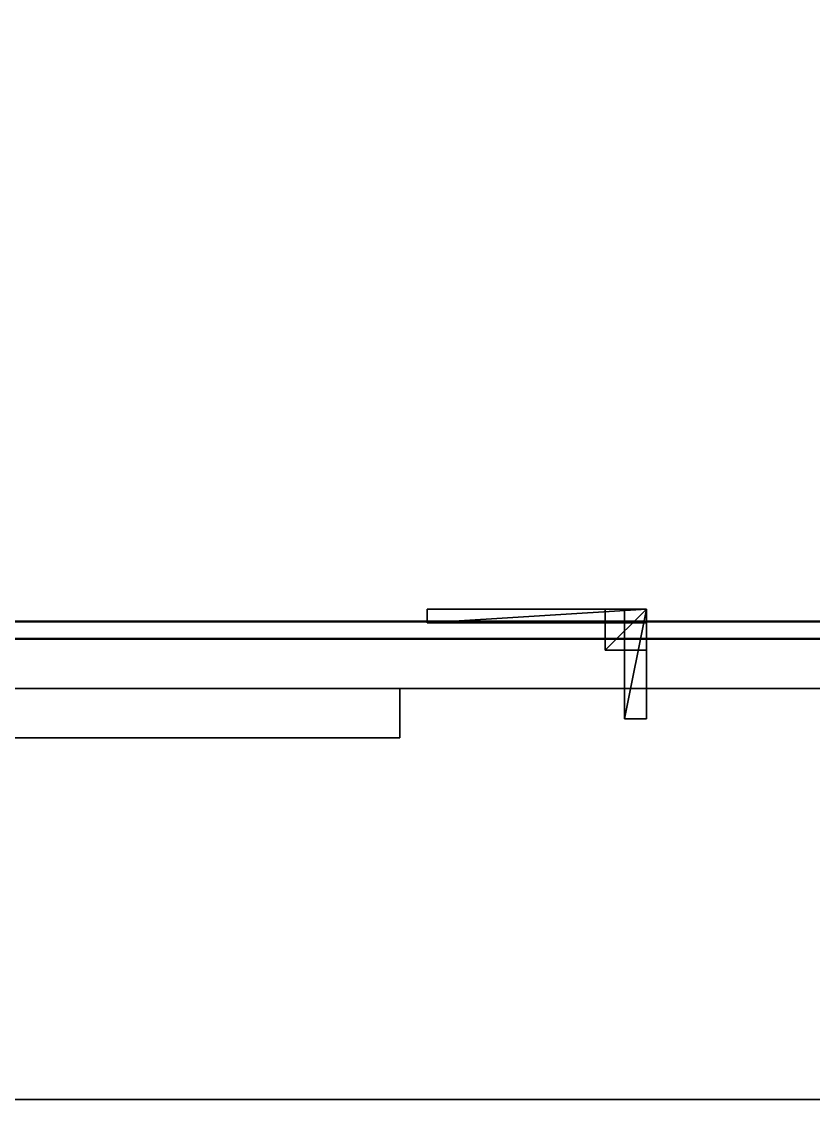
# Model space of a CAD drawing. Extents: x 0 to 4068, y -4475 to 0.
# Drawn here: x 1462 to 1751, y -4475 to -4081.5 of the extents above; entities that cross this region are included whole.
import ezdxf

# ---------------------------------------------------------------- set-up
doc = ezdxf.new("R2010")
doc.units = 0
for name, color, linetype in [('LAYER0', 7, 'CONTINUOUS'), ('LAYER1', 7, 'CONTINUOUS'), ('LAYER11', 7, 'CONTINUOUS'), ('LAYER116', 45, 'CONTINUOUS'), ('LAYER120', 45, 'CONTINUOUS'), ('LAYER121', 45, 'CONTINUOUS'), ('LAYER122', 45, 'CONTINUOUS'), ('LAYER124', 45, 'CONTINUOUS'), ('LAYER126', 45, 'CONTINUOUS'), ('LAYER127', 45, 'CONTINUOUS'), ('LAYER128', 253, 'CONTINUOUS'), ('LAYER130', 253, 'CONTINUOUS'), ('LAYER131', 253, 'CONTINUOUS'), ('LAYER132', 253, 'CONTINUOUS'), ('LAYER133', 253, 'CONTINUOUS'), ('LAYER18', 45, 'CONTINUOUS'), ('LAYER20', 45, 'CONTINUOUS'), ('LAYER22', 45, 'CONTINUOUS'), ('LAYER23', 45, 'CONTINUOUS'), ('LAYER24', 2, 'CONTINUOUS'), ('LAYER25', 37, 'CONTINUOUS'), ('LAYER26', 37, 'CONTINUOUS'), ('LAYER27', 37, 'CONTINUOUS'), ('LAYER28', 37, 'CONTINUOUS'), ('LAYER29', 37, 'CONTINUOUS'), ('LAYER30', 37, 'CONTINUOUS'), ('LAYER31', 45, 'CONTINUOUS'), ('LAYER35', 45, 'CONTINUOUS'), ('LAYER36', 45, 'CONTINUOUS'), ('LAYER37', 45, 'CONTINUOUS'), ('LAYER39', 45, 'CONTINUOUS'), ('LAYER41', 45, 'CONTINUOUS'), ('LAYER42', 45, 'CONTINUOUS'), ('LAYER49', 45, 'CONTINUOUS'), ('LAYER5', 7, 'CONTINUOUS'), ('LAYER53', 45, 'CONTINUOUS'), ('LAYER54', 45, 'CONTINUOUS'), ('LAYER6', 7, 'CONTINUOUS'), ('LAYER7', 7, 'CONTINUOUS'), ('LAYER9', 7, 'CONTINUOUS')]:
    doc.layers.add(name, color=color, linetype=linetype)

msp = doc.modelspace()

# ---------------------------------------------------------------- linework, layer by layer
at = {"layer": 'LAYER0', "invisible_edges": 1}
for points in [[(4068, 0), (0, -4475), (0, 0), (4068, 0)], [(0, -4475), (4068, 0), (4068, -4475), (0, -4475)]]:
    msp.add_3dface(points, dxfattribs=at)
at = {"layer": 'LAYER1', "invisible_edges": 1}
for points in [[(4068, -4475, 5), (0, -4475), (4068, -4475), (4068, -4475, 5)], [(0, -4475), (4068, -4475, 5), (0, -4475, 5), (0, -4475)]]:
    msp.add_3dface(points, dxfattribs=at)
at = {"layer": 'LAYER11', "invisible_edges": 1}
for points in [[(4068, -4475, 2415), (180, -4325, 2415), (30, -4475, 2415), (4068, -4475, 2415)], [(180, -4325, 2415), (4068, -4475, 2415), (3918, -4325, 2415), (180, -4325, 2415)]]:
    msp.add_3dface(points, dxfattribs=at)
at = {"layer": 'LAYER116', "invisible_edges": 1}
for points in [[(1176, -4325, 880), (3495, -3902, 880), (3495, -4325, 880), (1176, -4325, 880)], [(3495, -3902, 880), (1176, -4325, 880), (1176, -3902, 880), (3495, -3902, 880)]]:
    msp.add_3dface(points, dxfattribs=at)
at = {"layer": 'LAYER120', "invisible_edges": 1}
for points in [[(3495, -4325, 898), (1176, -4325, 880), (3495, -4325, 880), (3495, -4325, 898)], [(1176, -4325, 880), (3495, -4325, 898), (1176, -4325, 898), (1176, -4325, 880)]]:
    msp.add_3dface(points, dxfattribs=at)
at = {"layer": 'LAYER121', "invisible_edges": 1}
for points in [[(1176, -3902, 898), (3495, -4325, 898), (3495, -3902, 898), (1176, -3902, 898)], [(3495, -4325, 898), (1176, -3902, 898), (1176, -4325, 898), (3495, -4325, 898)]]:
    msp.add_3dface(points, dxfattribs=at)
at = {"layer": 'LAYER122', "invisible_edges": 1}
for points in [[(1176, -3902, 1705), (3495, -4325, 1705), (3495, -3902, 1705), (1176, -3902, 1705)], [(3495, -4325, 1705), (1176, -3902, 1705), (1176, -4325, 1705), (3495, -4325, 1705)], [(1194, -4325, 1687), (3495, -4325, 898), (3495, -4325, 1687), (1194, -4325, 1687)], [(3495, -4325, 898), (1194, -4325, 1687), (1194, -4325, 898), (3495, -4325, 898)]]:
    msp.add_3dface(points, dxfattribs=at)
at = {"layer": 'LAYER124', "invisible_edges": 1}
for points in [[(1194, -4307, 898), (3495, -4325, 898), (1194, -4325, 898), (1194, -4307, 898)], [(3495, -4325, 898), (1194, -4307, 898), (3495, -4307, 898), (3495, -4325, 898)], [(1176, -4325, 1687), (3495, -4325, 1705), (1176, -4325, 1705), (1176, -4325, 1687)], [(3495, -4325, 1705), (1176, -4325, 1687), (3495, -4325, 1687), (3495, -4325, 1705)]]:
    msp.add_3dface(points, dxfattribs=at)
at = {"layer": 'LAYER126', "invisible_edges": 1}
for points in [[(3495, -4307, 1687), (1194, -4325, 1687), (3495, -4325, 1687), (3495, -4307, 1687)], [(1194, -4325, 1687), (3495, -4307, 1687), (1194, -4307, 1687), (1194, -4325, 1687)]]:
    msp.add_3dface(points, dxfattribs=at)
at = {"layer": 'LAYER127', "invisible_edges": 1}
for points in [[(1176, -4325, 1687), (3495, -3902, 1687), (3495, -4325, 1687), (1176, -4325, 1687)], [(3495, -3902, 1687), (1176, -4325, 1687), (1176, -3902, 1687), (3495, -3902, 1687)], [(1194, -4307, 898), (3495, -4307, 1687), (3495, -4307, 898), (1194, -4307, 898)], [(3495, -4307, 1687), (1194, -4307, 898), (1194, -4307, 1687), (3495, -4307, 1687)]]:
    msp.add_3dface(points, dxfattribs=at)
at = {"layer": 'LAYER128', "invisible_edges": 1}
for points in [[(1600, -4325, 65), (0, -4325, 5), (0, -4325, 65), (1600, -4325, 65)], [(0, -4325, 5), (1600, -4325, 65), (1600, -4325, 5), (0, -4325, 5)]]:
    msp.add_3dface(points, dxfattribs=at)
at = {"layer": 'LAYER130', "invisible_edges": 1}
for points in [[(1600, -4343, 5), (0, -4325, 5), (1600, -4325, 5), (1600, -4343, 5)], [(0, -4325, 5), (1600, -4343, 5), (0, -4343, 5), (0, -4325, 5)]]:
    msp.add_3dface(points, dxfattribs=at)
at = {"layer": 'LAYER131', "invisible_edges": 1}
for points in [[(1600, -4325, 65), (1600, -4343, 5), (1600, -4325, 5), (1600, -4325, 65)], [(1600, -4343, 5), (1600, -4325, 65), (1600, -4343, 65), (1600, -4343, 5)]]:
    msp.add_3dface(points, dxfattribs=at)
at = {"layer": 'LAYER132', "invisible_edges": 1}
for points in [[(0, -4343, 65), (1600, -4325, 65), (0, -4325, 65), (0, -4343, 65)], [(1600, -4325, 65), (0, -4343, 65), (1600, -4343, 65), (1600, -4325, 65)]]:
    msp.add_3dface(points, dxfattribs=at)
at = {"layer": 'LAYER133', "invisible_edges": 1}
for points in [[(1600, -4343, 5), (0, -4343, 65), (0, -4343, 5), (1600, -4343, 5)], [(0, -4343, 65), (1600, -4343, 5), (1600, -4343, 65), (0, -4343, 65)]]:
    msp.add_3dface(points, dxfattribs=at)
at = {"layer": 'LAYER18', "invisible_edges": 1}
for points in [[(1197, -4325, 2346), (2103, -4325, 2226), (2103, -4325, 2346), (1197, -4325, 2346)], [(2103, -4325, 2226), (1197, -4325, 2346), (1197, -4325, 2226), (2103, -4325, 2226)], [(2103, -4325, 759.5), (1197, -4325, 879.5), (1197, -4325, 759.5), (2103, -4325, 759.5)], [(1197, -4325, 879.5), (2103, -4325, 759.5), (2103, -4325, 879.5), (1197, -4325, 879.5)]]:
    msp.add_3dface(points, dxfattribs=at)
at = {"layer": 'LAYER20', "invisible_edges": 1}
for points in [[(1197, -4307, 2226), (2103, -4325, 2226), (1197, -4325, 2226), (1197, -4307, 2226)], [(2103, -4325, 2226), (1197, -4307, 2226), (2103, -4307, 2226), (2103, -4325, 2226)], [(2103, -4307, 879.5), (1197, -4325, 879.5), (2103, -4325, 879.5), (2103, -4307, 879.5)], [(1197, -4325, 879.5), (2103, -4307, 879.5), (1197, -4307, 879.5), (1197, -4325, 879.5)]]:
    msp.add_3dface(points, dxfattribs=at)
at = {"layer": 'LAYER22', "invisible_edges": 1}
for points in [[(2103, -4307, 2346), (1197, -4325, 2346), (2103, -4325, 2346), (2103, -4307, 2346)], [(1197, -4325, 2346), (2103, -4307, 2346), (1197, -4307, 2346), (1197, -4325, 2346)], [(1197, -4307, 759.5), (2103, -4325, 759.5), (1197, -4325, 759.5), (1197, -4307, 759.5)], [(2103, -4325, 759.5), (1197, -4307, 759.5), (2103, -4307, 759.5), (2103, -4325, 759.5)]]:
    msp.add_3dface(points, dxfattribs=at)
at = {"layer": 'LAYER23', "invisible_edges": 1}
for points in [[(1197, -4307, 2226), (2103, -4307, 2346), (2103, -4307, 2226), (1197, -4307, 2226)], [(2103, -4307, 2346), (1197, -4307, 2226), (1197, -4307, 2346), (2103, -4307, 2346)], [(2103, -4307, 879.5), (1197, -4307, 759.5), (1197, -4307, 879.5), (2103, -4307, 879.5)], [(1197, -4307, 759.5), (2103, -4307, 879.5), (2103, -4307, 759.5), (1197, -4307, 759.5)]]:
    msp.add_3dface(points, dxfattribs=at)
at = {"layer": 'LAYER24'}
for points in [[(1610, -4296, 2300), (1610, -4301, 2300), (1610, -4296, 2323), (1610, -4296, 2300)], [(1610, -4296, 2323), (1610, -4301, 2300), (1610, -4301, 2323), (1610, -4296, 2323)], [(1610, -4296, 2323), (1610, -4301, 2323), (1690, -4296, 2323), (1610, -4296, 2323)], [(1690, -4296, 2323), (1610, -4301, 2323), (1690, -4301, 2323), (1690, -4296, 2323)], [(1610, -4296, 2323), (1690, -4296, 2323), (1610, -4296, 2300), (1610, -4296, 2323)], [(1610, -4296, 2300), (1690, -4296, 2323), (1690, -4296, 2300), (1610, -4296, 2300)], [(1610, -4296, 2300), (1690, -4296, 2300), (1610, -4301, 2300), (1610, -4296, 2300)], [(1610, -4301, 2300), (1690, -4296, 2300), (1690, -4301, 2300), (1610, -4301, 2300)], [(1610, -4296, 2307), (1610, -4301, 2307), (1610, -4296, 2323), (1610, -4296, 2307)], [(1610, -4296, 2323), (1610, -4301, 2307), (1610, -4301, 2323), (1610, -4296, 2323)], [(1610, -4296, 2323), (1610, -4301, 2323), (1690, -4296, 2323), (1610, -4296, 2323)], [(1690, -4296, 2323), (1610, -4301, 2323), (1690, -4301, 2323), (1690, -4296, 2323)], [(1610, -4296, 2323), (1690, -4296, 2323), (1610, -4296, 2307), (1610, -4296, 2323)], [(1610, -4296, 2307), (1690, -4296, 2323), (1690, -4296, 2307), (1610, -4296, 2307)], [(1610, -4296, 2307), (1690, -4296, 2307), (1610, -4301, 2307), (1610, -4296, 2307)], [(1610, -4301, 2307), (1690, -4296, 2307), (1690, -4301, 2307), (1610, -4301, 2307)], [(1610, -4296, 816), (1610, -4301, 816), (1610, -4296, 839), (1610, -4296, 816)], [(1610, -4296, 839), (1610, -4301, 816), (1610, -4301, 839), (1610, -4296, 839)], [(1610, -4296, 839), (1610, -4301, 839), (1690, -4296, 839), (1610, -4296, 839)], [(1690, -4296, 839), (1610, -4301, 839), (1690, -4301, 839), (1690, -4296, 839)], [(1610, -4296, 839), (1690, -4296, 839), (1610, -4296, 816), (1610, -4296, 839)], [(1610, -4296, 816), (1690, -4296, 839), (1690, -4296, 816), (1610, -4296, 816)], [(1610, -4296, 816), (1690, -4296, 816), (1610, -4301, 816), (1610, -4296, 816)], [(1610, -4301, 816), (1690, -4296, 816), (1690, -4301, 816), (1610, -4301, 816)], [(1610, -4296, 823), (1610, -4301, 823), (1610, -4296, 839), (1610, -4296, 823)], [(1610, -4296, 839), (1610, -4301, 823), (1610, -4301, 839), (1610, -4296, 839)], [(1610, -4296, 839), (1610, -4301, 839), (1690, -4296, 839), (1610, -4296, 839)], [(1690, -4296, 839), (1610, -4301, 839), (1690, -4301, 839), (1690, -4296, 839)], [(1610, -4296, 839), (1690, -4296, 839), (1610, -4296, 823), (1610, -4296, 839)], [(1610, -4296, 823), (1690, -4296, 839), (1690, -4296, 823), (1610, -4296, 823)], [(1610, -4296, 823), (1690, -4296, 823), (1610, -4301, 823), (1610, -4296, 823)], [(1610, -4301, 823), (1690, -4296, 823), (1690, -4301, 823), (1610, -4301, 823)], [(1675, -4296, 2308), (1675, -4311, 2308), (1675, -4296, 2323), (1675, -4296, 2308)], [(1675, -4296, 2323), (1675, -4311, 2308), (1675, -4311, 2323), (1675, -4296, 2323)], [(1675, -4296, 2323), (1675, -4311, 2323), (1690, -4296, 2323), (1675, -4296, 2323)], [(1690, -4296, 2323), (1675, -4311, 2323), (1690, -4311, 2323), (1690, -4296, 2323)], [(1675, -4296, 2323), (1690, -4296, 2323), (1675, -4296, 2308), (1675, -4296, 2323)], [(1675, -4296, 2308), (1690, -4296, 2323), (1690, -4296, 2308), (1675, -4296, 2308)], [(1675, -4296, 2308), (1690, -4296, 2308), (1675, -4311, 2308), (1675, -4296, 2308)], [(1675, -4311, 2308), (1690, -4296, 2308), (1690, -4311, 2308), (1675, -4311, 2308)], [(1675, -4296, 2308), (1675, -4311, 2308), (1675, -4296, 2323), (1675, -4296, 2308)], [(1675, -4296, 2323), (1675, -4311, 2308), (1675, -4311, 2323), (1675, -4296, 2323)], [(1675, -4296, 2323), (1675, -4311, 2323), (1690, -4296, 2323), (1675, -4296, 2323)], [(1690, -4296, 2323), (1675, -4311, 2323), (1690, -4311, 2323), (1690, -4296, 2323)], [(1675, -4296, 2323), (1690, -4296, 2323), (1675, -4296, 2308), (1675, -4296, 2323)], [(1675, -4296, 2308), (1690, -4296, 2323), (1690, -4296, 2308), (1675, -4296, 2308)], [(1675, -4296, 2308), (1690, -4296, 2308), (1675, -4311, 2308), (1675, -4296, 2308)], [(1675, -4311, 2308), (1690, -4296, 2308), (1690, -4311, 2308), (1675, -4311, 2308)], [(1675, -4296, 2308), (1675, -4311, 2308), (1675, -4296, 2323), (1675, -4296, 2308)], [(1675, -4296, 2323), (1675, -4311, 2308), (1675, -4311, 2323), (1675, -4296, 2323)], [(1675, -4296, 2323), (1675, -4311, 2323), (1690, -4296, 2323), (1675, -4296, 2323)], [(1690, -4296, 2323), (1675, -4311, 2323), (1690, -4311, 2323), (1690, -4296, 2323)], [(1675, -4296, 2323), (1690, -4296, 2323), (1675, -4296, 2308), (1675, -4296, 2323)], [(1675, -4296, 2308), (1690, -4296, 2323), (1690, -4296, 2308), (1675, -4296, 2308)], [(1675, -4296, 2308), (1690, -4296, 2308), (1675, -4311, 2308), (1675, -4296, 2308)], [(1675, -4311, 2308), (1690, -4296, 2308), (1690, -4311, 2308), (1675, -4311, 2308)], [(1675, -4296, 2308), (1675, -4311, 2308), (1675, -4296, 2323), (1675, -4296, 2308)], [(1675, -4296, 2323), (1675, -4311, 2308), (1675, -4311, 2323), (1675, -4296, 2323)], [(1675, -4296, 2323), (1675, -4311, 2323), (1690, -4296, 2323), (1675, -4296, 2323)], [(1690, -4296, 2323), (1675, -4311, 2323), (1690, -4311, 2323), (1690, -4296, 2323)], [(1675, -4296, 2323), (1690, -4296, 2323), (1675, -4296, 2308), (1675, -4296, 2323)], [(1675, -4296, 2308), (1690, -4296, 2323), (1690, -4296, 2308), (1675, -4296, 2308)], [(1675, -4296, 2308), (1690, -4296, 2308), (1675, -4311, 2308), (1675, -4296, 2308)], [(1675, -4311, 2308), (1690, -4296, 2308), (1690, -4311, 2308), (1675, -4311, 2308)], [(1675, -4296, 824), (1675, -4311, 824), (1675, -4296, 839), (1675, -4296, 824)], [(1675, -4296, 839), (1675, -4311, 824), (1675, -4311, 839), (1675, -4296, 839)], [(1675, -4296, 839), (1675, -4311, 839), (1690, -4296, 839), (1675, -4296, 839)], [(1690, -4296, 839), (1675, -4311, 839), (1690, -4311, 839), (1690, -4296, 839)], [(1675, -4296, 839), (1690, -4296, 839), (1675, -4296, 824), (1675, -4296, 839)], [(1675, -4296, 824), (1690, -4296, 839), (1690, -4296, 824), (1675, -4296, 824)], [(1675, -4296, 824), (1690, -4296, 824), (1675, -4311, 824), (1675, -4296, 824)], [(1675, -4311, 824), (1690, -4296, 824), (1690, -4311, 824), (1675, -4311, 824)], [(1675, -4296, 824), (1675, -4311, 824), (1675, -4296, 839), (1675, -4296, 824)], [(1675, -4296, 839), (1675, -4311, 824), (1675, -4311, 839), (1675, -4296, 839)], [(1675, -4296, 839), (1675, -4311, 839), (1690, -4296, 839), (1675, -4296, 839)], [(1690, -4296, 839), (1675, -4311, 839), (1690, -4311, 839), (1690, -4296, 839)], [(1675, -4296, 839), (1690, -4296, 839), (1675, -4296, 824), (1675, -4296, 839)], [(1675, -4296, 824), (1690, -4296, 839), (1690, -4296, 824), (1675, -4296, 824)], [(1675, -4296, 824), (1690, -4296, 824), (1675, -4311, 824), (1675, -4296, 824)], [(1675, -4311, 824), (1690, -4296, 824), (1690, -4311, 824), (1675, -4311, 824)], [(1675, -4296, 824), (1675, -4311, 824), (1675, -4296, 839), (1675, -4296, 824)], [(1675, -4296, 839), (1675, -4311, 824), (1675, -4311, 839), (1675, -4296, 839)], [(1675, -4296, 839), (1675, -4311, 839), (1690, -4296, 839), (1675, -4296, 839)], [(1690, -4296, 839), (1675, -4311, 839), (1690, -4311, 839), (1690, -4296, 839)], [(1675, -4296, 839), (1690, -4296, 839), (1675, -4296, 824), (1675, -4296, 839)], [(1675, -4296, 824), (1690, -4296, 839), (1690, -4296, 824), (1675, -4296, 824)], [(1675, -4296, 824), (1690, -4296, 824), (1675, -4311, 824), (1675, -4296, 824)], [(1675, -4311, 824), (1690, -4296, 824), (1690, -4311, 824), (1675, -4311, 824)], [(1675, -4296, 824), (1675, -4311, 824), (1675, -4296, 839), (1675, -4296, 824)], [(1675, -4296, 839), (1675, -4311, 824), (1675, -4311, 839), (1675, -4296, 839)], [(1675, -4296, 839), (1675, -4311, 839), (1690, -4296, 839), (1675, -4296, 839)], [(1690, -4296, 839), (1675, -4311, 839), (1690, -4311, 839), (1690, -4296, 839)], [(1675, -4296, 839), (1690, -4296, 839), (1675, -4296, 824), (1675, -4296, 839)], [(1675, -4296, 824), (1690, -4296, 839), (1690, -4296, 824), (1675, -4296, 824)], [(1675, -4296, 824), (1690, -4296, 824), (1675, -4311, 824), (1675, -4296, 824)], [(1675, -4311, 824), (1690, -4296, 824), (1690, -4311, 824), (1675, -4311, 824)], [(1682, -4296, 2315), (1682, -4336, 2315), (1682, -4296, 2323), (1682, -4296, 2315)], [(1682, -4296, 2323), (1682, -4336, 2315), (1682, -4336, 2323), (1682, -4296, 2323)], [(1682, -4296, 2323), (1682, -4336, 2323), (1690, -4296, 2323), (1682, -4296, 2323)], [(1690, -4296, 2323), (1682, -4336, 2323), (1690, -4336, 2323), (1690, -4296, 2323)], [(1682, -4296, 2323), (1690, -4296, 2323), (1682, -4296, 2315), (1682, -4296, 2323)], [(1682, -4296, 2315), (1690, -4296, 2323), (1690, -4296, 2315), (1682, -4296, 2315)], [(1682, -4296, 2315), (1690, -4296, 2315), (1682, -4336, 2315), (1682, -4296, 2315)], [(1682, -4336, 2315), (1690, -4296, 2315), (1690, -4336, 2315), (1682, -4336, 2315)], [(1682, -4296, 831), (1682, -4336, 831), (1682, -4296, 839), (1682, -4296, 831)], [(1682, -4296, 839), (1682, -4336, 831), (1682, -4336, 839), (1682, -4296, 839)], [(1682, -4296, 839), (1682, -4336, 839), (1690, -4296, 839), (1682, -4296, 839)], [(1690, -4296, 839), (1682, -4336, 839), (1690, -4336, 839), (1690, -4296, 839)], [(1682, -4296, 839), (1690, -4296, 839), (1682, -4296, 831), (1682, -4296, 839)], [(1682, -4296, 831), (1690, -4296, 839), (1690, -4296, 831), (1682, -4296, 831)], [(1682, -4296, 831), (1690, -4296, 831), (1682, -4336, 831), (1682, -4296, 831)], [(1682, -4336, 831), (1690, -4296, 831), (1690, -4336, 831), (1682, -4336, 831)], [(1690, -4296, 2323), (1690, -4301, 2323), (1690, -4296, 2300), (1690, -4296, 2323)], [(1690, -4296, 2300), (1690, -4301, 2323), (1690, -4301, 2300), (1690, -4296, 2300)], [(1690, -4296, 2323), (1690, -4311, 2323), (1690, -4296, 2308), (1690, -4296, 2323)], [(1690, -4296, 2308), (1690, -4311, 2323), (1690, -4311, 2308), (1690, -4296, 2308)], [(1690, -4296, 2323), (1690, -4311, 2323), (1690, -4296, 2308), (1690, -4296, 2323)], [(1690, -4296, 2308), (1690, -4311, 2323), (1690, -4311, 2308), (1690, -4296, 2308)], [(1690, -4296, 2323), (1690, -4311, 2323), (1690, -4296, 2308), (1690, -4296, 2323)], [(1690, -4296, 2308), (1690, -4311, 2323), (1690, -4311, 2308), (1690, -4296, 2308)], [(1690, -4296, 2323), (1690, -4311, 2323), (1690, -4296, 2308), (1690, -4296, 2323)], [(1690, -4296, 2308), (1690, -4311, 2323), (1690, -4311, 2308), (1690, -4296, 2308)], [(1690, -4296, 2323), (1690, -4336, 2323), (1690, -4296, 2315), (1690, -4296, 2323)], [(1690, -4296, 2315), (1690, -4336, 2323), (1690, -4336, 2315), (1690, -4296, 2315)], [(1690, -4296, 2323), (1690, -4301, 2323), (1690, -4296, 2307), (1690, -4296, 2323)], [(1690, -4296, 2307), (1690, -4301, 2323), (1690, -4301, 2307), (1690, -4296, 2307)], [(1690, -4296, 839), (1690, -4301, 839), (1690, -4296, 816), (1690, -4296, 839)], [(1690, -4296, 816), (1690, -4301, 839), (1690, -4301, 816), (1690, -4296, 816)], [(1690, -4296, 839), (1690, -4311, 839), (1690, -4296, 824), (1690, -4296, 839)], [(1690, -4296, 824), (1690, -4311, 839), (1690, -4311, 824), (1690, -4296, 824)], [(1690, -4296, 839), (1690, -4311, 839), (1690, -4296, 824), (1690, -4296, 839)], [(1690, -4296, 824), (1690, -4311, 839), (1690, -4311, 824), (1690, -4296, 824)], [(1690, -4296, 839), (1690, -4311, 839), (1690, -4296, 824), (1690, -4296, 839)], [(1690, -4296, 824), (1690, -4311, 839), (1690, -4311, 824), (1690, -4296, 824)], [(1690, -4296, 839), (1690, -4311, 839), (1690, -4296, 824), (1690, -4296, 839)], [(1690, -4296, 824), (1690, -4311, 839), (1690, -4311, 824), (1690, -4296, 824)], [(1690, -4296, 839), (1690, -4336, 839), (1690, -4296, 831), (1690, -4296, 839)], [(1690, -4296, 831), (1690, -4336, 839), (1690, -4336, 831), (1690, -4296, 831)], [(1690, -4296, 839), (1690, -4301, 839), (1690, -4296, 823), (1690, -4296, 839)], [(1690, -4296, 823), (1690, -4301, 839), (1690, -4301, 823), (1690, -4296, 823)], [(1610, -4301, 2300), (1690, -4301, 2300), (1610, -4301, 2323), (1610, -4301, 2300)], [(1610, -4301, 2323), (1690, -4301, 2300), (1690, -4301, 2323), (1610, -4301, 2323)], [(1610, -4301, 2307), (1690, -4301, 2307), (1610, -4301, 2323), (1610, -4301, 2307)], [(1610, -4301, 2323), (1690, -4301, 2307), (1690, -4301, 2323), (1610, -4301, 2323)], [(1610, -4301, 816), (1690, -4301, 816), (1610, -4301, 839), (1610, -4301, 816)], [(1610, -4301, 839), (1690, -4301, 816), (1690, -4301, 839), (1610, -4301, 839)], [(1610, -4301, 823), (1690, -4301, 823), (1610, -4301, 839), (1610, -4301, 823)], [(1610, -4301, 839), (1690, -4301, 823), (1690, -4301, 839), (1610, -4301, 839)], [(1675, -4311, 2308), (1690, -4311, 2308), (1675, -4311, 2323), (1675, -4311, 2308)], [(1675, -4311, 2323), (1690, -4311, 2308), (1690, -4311, 2323), (1675, -4311, 2323)], [(1675, -4311, 2308), (1690, -4311, 2308), (1675, -4311, 2323), (1675, -4311, 2308)], [(1675, -4311, 2323), (1690, -4311, 2308), (1690, -4311, 2323), (1675, -4311, 2323)], [(1675, -4311, 2308), (1690, -4311, 2308), (1675, -4311, 2323), (1675, -4311, 2308)], [(1675, -4311, 2323), (1690, -4311, 2308), (1690, -4311, 2323), (1675, -4311, 2323)], [(1675, -4311, 2308), (1690, -4311, 2308), (1675, -4311, 2323), (1675, -4311, 2308)], [(1675, -4311, 2323), (1690, -4311, 2308), (1690, -4311, 2323), (1675, -4311, 2323)], [(1675, -4311, 824), (1690, -4311, 824), (1675, -4311, 839), (1675, -4311, 824)], [(1675, -4311, 839), (1690, -4311, 824), (1690, -4311, 839), (1675, -4311, 839)], [(1675, -4311, 824), (1690, -4311, 824), (1675, -4311, 839), (1675, -4311, 824)], [(1675, -4311, 839), (1690, -4311, 824), (1690, -4311, 839), (1675, -4311, 839)], [(1675, -4311, 824), (1690, -4311, 824), (1675, -4311, 839), (1675, -4311, 824)], [(1675, -4311, 839), (1690, -4311, 824), (1690, -4311, 839), (1675, -4311, 839)], [(1675, -4311, 824), (1690, -4311, 824), (1675, -4311, 839), (1675, -4311, 824)], [(1675, -4311, 839), (1690, -4311, 824), (1690, -4311, 839), (1675, -4311, 839)], [(1682, -4336, 2315), (1690, -4336, 2315), (1682, -4336, 2323), (1682, -4336, 2315)], [(1682, -4336, 2323), (1690, -4336, 2315), (1690, -4336, 2323), (1682, -4336, 2323)], [(1682, -4336, 831), (1690, -4336, 831), (1682, -4336, 839), (1682, -4336, 831)], [(1682, -4336, 839), (1690, -4336, 831), (1690, -4336, 839), (1682, -4336, 839)]]:
    msp.add_3dface(points, dxfattribs=at)
at = {"layer": 'LAYER25', "invisible_edges": 1}
for points in [[(1690, -4296, 2300), (1610, -4296, 2323), (1690, -4296, 2323), (1690, -4296, 2300)], [(1610, -4296, 2323), (1690, -4296, 2300), (1610, -4296, 2300), (1610, -4296, 2323)], [(1690, -4296, 816), (1610, -4296, 839), (1690, -4296, 839), (1690, -4296, 816)], [(1610, -4296, 839), (1690, -4296, 816), (1610, -4296, 816), (1610, -4296, 839)]]:
    msp.add_3dface(points, dxfattribs=at)
at = {"layer": 'LAYER26', "invisible_edges": 1}
for points in [[(1690, -4301, 2323), (1610, -4296, 2323), (1610, -4301, 2323), (1690, -4301, 2323)], [(1610, -4296, 2323), (1690, -4301, 2323), (1690, -4296, 2323), (1610, -4296, 2323)], [(1690, -4301, 839), (1610, -4296, 839), (1610, -4301, 839), (1690, -4301, 839)], [(1610, -4296, 839), (1690, -4301, 839), (1690, -4296, 839), (1610, -4296, 839)]]:
    msp.add_3dface(points, dxfattribs=at)
at = {"layer": 'LAYER27', "invisible_edges": 1}
for points in [[(1610, -4301, 2300), (1610, -4296, 2323), (1610, -4296, 2300), (1610, -4301, 2300)], [(1610, -4296, 2323), (1610, -4301, 2300), (1610, -4301, 2323), (1610, -4296, 2323)], [(1610, -4301, 816), (1610, -4296, 839), (1610, -4296, 816), (1610, -4301, 816)], [(1610, -4296, 839), (1610, -4301, 816), (1610, -4301, 839), (1610, -4296, 839)]]:
    msp.add_3dface(points, dxfattribs=at)
at = {"layer": 'LAYER28', "invisible_edges": 1}
for points in [[(1690, -4296, 2300), (1610, -4301, 2300), (1610, -4296, 2300), (1690, -4296, 2300)], [(1610, -4301, 2300), (1690, -4296, 2300), (1690, -4301, 2300), (1610, -4301, 2300)], [(1690, -4296, 816), (1610, -4301, 816), (1610, -4296, 816), (1690, -4296, 816)], [(1610, -4301, 816), (1690, -4296, 816), (1690, -4301, 816), (1610, -4301, 816)]]:
    msp.add_3dface(points, dxfattribs=at)
at = {"layer": 'LAYER29', "invisible_edges": 1}
for points in [[(1690, -4301, 2323), (1690, -4296, 2300), (1690, -4296, 2323), (1690, -4301, 2323)], [(1690, -4296, 2300), (1690, -4301, 2323), (1690, -4301, 2300), (1690, -4296, 2300)], [(1690, -4301, 839), (1690, -4296, 816), (1690, -4296, 839), (1690, -4301, 839)], [(1690, -4296, 816), (1690, -4301, 839), (1690, -4301, 816), (1690, -4296, 816)]]:
    msp.add_3dface(points, dxfattribs=at)
at = {"layer": 'LAYER30', "invisible_edges": 1}
for points in [[(1610, -4301, 2300), (1690, -4301, 2323), (1610, -4301, 2323), (1610, -4301, 2300)], [(1690, -4301, 2323), (1610, -4301, 2300), (1690, -4301, 2300), (1690, -4301, 2323)], [(1610, -4301, 816), (1690, -4301, 839), (1610, -4301, 839), (1610, -4301, 816)], [(1690, -4301, 839), (1610, -4301, 816), (1690, -4301, 816), (1690, -4301, 839)]]:
    msp.add_3dface(points, dxfattribs=at)
at = {"layer": 'LAYER31', "invisible_edges": 1}
for points in [[(2103, -4325, 2364), (1197, -3925, 2364), (1197, -4325, 2364), (2103, -4325, 2364)], [(1197, -3925, 2364), (2103, -4325, 2364), (2103, -3925, 2364), (1197, -3925, 2364)], [(1197, -4325, 1706), (2103, -3925, 1706), (2103, -4325, 1706), (1197, -4325, 1706)], [(2103, -3925, 1706), (1197, -4325, 1706), (1197, -3925, 1706), (2103, -3925, 1706)], [(1197, -4325, 156), (2103, -3925, 156), (2103, -4325, 156), (1197, -4325, 156)], [(2103, -3925, 156), (1197, -4325, 156), (1197, -3925, 156), (2103, -3925, 156)]]:
    msp.add_3dface(points, dxfattribs=at)
at = {"layer": 'LAYER35', "invisible_edges": 1}
for points in [[(1197, -4325, 2346), (2103, -4325, 2364), (1197, -4325, 2364), (1197, -4325, 2346)], [(2103, -4325, 2364), (1197, -4325, 2346), (2103, -4325, 2346), (2103, -4325, 2364)], [(2103, -4325, 1724), (1197, -4325, 1706), (2103, -4325, 1706), (2103, -4325, 1724)], [(1197, -4325, 1706), (2103, -4325, 1724), (1197, -4325, 1724), (1197, -4325, 1706)], [(2103, -4325, 174), (1197, -4325, 156), (2103, -4325, 156), (2103, -4325, 174)], [(1197, -4325, 156), (2103, -4325, 174), (1197, -4325, 174), (1197, -4325, 156)]]:
    msp.add_3dface(points, dxfattribs=at)
at = {"layer": 'LAYER36', "invisible_edges": 1}
for points in [[(2103, -3925, 2346), (1197, -4325, 2346), (1197, -3925, 2346), (2103, -3925, 2346)], [(1197, -4325, 2346), (2103, -3925, 2346), (2103, -4325, 2346), (1197, -4325, 2346)], [(1197, -3925, 1724), (2103, -4325, 1724), (2103, -3925, 1724), (1197, -3925, 1724)], [(2103, -4325, 1724), (1197, -3925, 1724), (1197, -4325, 1724), (2103, -4325, 1724)], [(1197, -3925, 174), (2103, -4325, 174), (2103, -3925, 174), (1197, -3925, 174)], [(2103, -4325, 174), (1197, -3925, 174), (1197, -4325, 174), (2103, -4325, 174)]]:
    msp.add_3dface(points, dxfattribs=at)
at = {"layer": 'LAYER37', "invisible_edges": 1}
for points in [[(2107, -4306.7, 1720), (1193, -4306.7, 2350), (1193, -4306.7, 1720), (2107, -4306.7, 1720)], [(1193, -4306.7, 2350), (2107, -4306.7, 1720), (2107, -4306.7, 2350), (1193, -4306.7, 2350)], [(2107, -4306.7, 170), (1193, -4306.7, 879.5), (1193, -4306.7, 170), (2107, -4306.7, 170)], [(1193, -4306.7, 879.5), (2107, -4306.7, 170), (2107, -4306.7, 879.5), (1193, -4306.7, 879.5)]]:
    msp.add_3dface(points, dxfattribs=at)
at = {"layer": 'LAYER39', "invisible_edges": 1}
for points in [[(2107, -4300.7, 2350), (1193, -4306.7, 2350), (2107, -4306.7, 2350), (2107, -4300.7, 2350)], [(1193, -4306.7, 2350), (2107, -4300.7, 2350), (1193, -4300.7, 2350), (1193, -4306.7, 2350)], [(2107, -4300.7, 879.5), (1193, -4306.7, 879.5), (2107, -4306.7, 879.5), (2107, -4300.7, 879.5)], [(1193, -4306.7, 879.5), (2107, -4300.7, 879.5), (1193, -4300.7, 879.5), (1193, -4306.7, 879.5)]]:
    msp.add_3dface(points, dxfattribs=at)
at = {"layer": 'LAYER41', "invisible_edges": 1}
for points in [[(1193, -4300.7, 1720), (2107, -4306.7, 1720), (1193, -4306.7, 1720), (1193, -4300.7, 1720)], [(2107, -4306.7, 1720), (1193, -4300.7, 1720), (2107, -4300.7, 1720), (2107, -4306.7, 1720)], [(1193, -4300.7, 170), (2107, -4306.7, 170), (1193, -4306.7, 170), (1193, -4300.7, 170)], [(2107, -4306.7, 170), (1193, -4300.7, 170), (2107, -4300.7, 170), (2107, -4306.7, 170)]]:
    msp.add_3dface(points, dxfattribs=at)
at = {"layer": 'LAYER42', "invisible_edges": 1}
for points in [[(2107, -4300.7, 2350), (1193, -4300.7, 1720), (1193, -4300.7, 2350), (2107, -4300.7, 2350)], [(1193, -4300.7, 1720), (2107, -4300.7, 2350), (2107, -4300.7, 1720), (1193, -4300.7, 1720)], [(2107, -4300.7, 879.5), (1193, -4300.7, 170), (1193, -4300.7, 879.5), (2107, -4300.7, 879.5)], [(1193, -4300.7, 170), (2107, -4300.7, 879.5), (2107, -4300.7, 170), (1193, -4300.7, 170)]]:
    msp.add_3dface(points, dxfattribs=at)
at = {"layer": 'LAYER49', "invisible_edges": 1}
for points in [[(1197, -4300.4, 2026), (2103, -3945, 2026), (2103, -4300.4, 2026), (1197, -4300.4, 2026)], [(2103, -3945, 2026), (1197, -4300.4, 2026), (1197, -3945, 2026), (2103, -3945, 2026)], [(1197, -4300.4, 508.5), (2103, -3945, 508.5), (2103, -4300.4, 508.5), (1197, -4300.4, 508.5)], [(2103, -3945, 508.5), (1197, -4300.4, 508.5), (1197, -3945, 508.5), (2103, -3945, 508.5)]]:
    msp.add_3dface(points, dxfattribs=at)
at = {"layer": 'LAYER5', "invisible_edges": 1}
for points in [[(4068, -4475, 5), (0, 0, 5), (0, -4475, 5), (4068, -4475, 5)], [(0, 0, 5), (4068, -4475, 5), (4068, 0, 5), (0, 0, 5)]]:
    msp.add_3dface(points, dxfattribs=at)
at = {"layer": 'LAYER53', "invisible_edges": 1}
for points in [[(2103, -4300.4, 2044), (1197, -4300.4, 2026), (2103, -4300.4, 2026), (2103, -4300.4, 2044)], [(1197, -4300.4, 2026), (2103, -4300.4, 2044), (1197, -4300.4, 2044), (1197, -4300.4, 2026)], [(2103, -4300.4, 526.5), (1197, -4300.4, 508.5), (2103, -4300.4, 508.5), (2103, -4300.4, 526.5)], [(1197, -4300.4, 508.5), (2103, -4300.4, 526.5), (1197, -4300.4, 526.5), (1197, -4300.4, 508.5)]]:
    msp.add_3dface(points, dxfattribs=at)
at = {"layer": 'LAYER54', "invisible_edges": 1}
for points in [[(1197, -3945, 2044), (2103, -4300.4, 2044), (2103, -3945, 2044), (1197, -3945, 2044)], [(2103, -4300.4, 2044), (1197, -3945, 2044), (1197, -4300.4, 2044), (2103, -4300.4, 2044)], [(1197, -3945, 526.5), (2103, -4300.4, 526.5), (2103, -3945, 526.5), (1197, -3945, 526.5)], [(2103, -4300.4, 526.5), (1197, -3945, 526.5), (1197, -4300.4, 526.5), (2103, -4300.4, 526.5)]]:
    msp.add_3dface(points, dxfattribs=at)
at = {"layer": 'LAYER6', "invisible_edges": 1}
for points in [[(180, -4325, 5), (4068, -4475, 5), (30, -4475, 5), (180, -4325, 5)], [(4068, -4475, 5), (180, -4325, 5), (3918, -4325, 5), (4068, -4475, 5)]]:
    msp.add_3dface(points, dxfattribs=at)
at = {"layer": 'LAYER7'}
for points, invisible_edges in [([(3918, -4325, 2415), (3345.5, -4325, 1847.5), (180, -4325, 2415), (3918, -4325, 2415)], 3), ([(3285.5, -4325, 1847.5), (180, -4325, 2415), (3345.5, -4325, 1847.5), (3285.5, -4325, 1847.5)], 3), ([(3285.5, -4325, 1767.5), (180, -4325, 2415), (3285.5, -4325, 1847.5), (3285.5, -4325, 1767.5)], 3), ([(1801.5, -4325, 1220.5), (180, -4325, 2415), (3285.5, -4325, 1767.5), (1801.5, -4325, 1220.5)], 7), ([(1741.5, -4325, 1220.5), (180, -4325, 2415), (1801.5, -4325, 1220.5), (1741.5, -4325, 1220.5)], 3), ([(864.5, -4325, 1209.5), (180, -4325, 2415), (1741.5, -4325, 1220.5), (864.5, -4325, 1209.5)], 7), ([(180, -4325, 5), (804.5, -4325, 1129.5), (3918, -4325, 5), (180, -4325, 5)], 3), ([(864.5, -4325, 1129.5), (3918, -4325, 5), (804.5, -4325, 1129.5), (864.5, -4325, 1129.5)], 3), ([(1741.5, -4325, 1140.5), (864.5, -4325, 1209.5), (1741.5, -4325, 1220.5), (1741.5, -4325, 1140.5)], 3), ([(1741.5, -4325, 1140.5), (864.5, -4325, 1129.5), (864.5, -4325, 1209.5), (1741.5, -4325, 1140.5)], 5), ([(864.5, -4325, 1129.5), (1741.5, -4325, 1140.5), (3285.5, -4325, 1137.5), (864.5, -4325, 1129.5)], 7), ([(3345.5, -4325, 1137.5), (864.5, -4325, 1129.5), (3285.5, -4325, 1137.5), (3345.5, -4325, 1137.5)], 3), ([(3345.5, -4325, 1137.5), (3918, -4325, 5), (864.5, -4325, 1129.5), (3345.5, -4325, 1137.5)], 7), ([(1801.5, -4325, 1140.5), (3285.5, -4325, 1137.5), (1741.5, -4325, 1140.5), (1801.5, -4325, 1140.5)], 3)]:
    msp.add_3dface(points, dxfattribs=dict(at, invisible_edges=invisible_edges))
at = {"layer": 'LAYER9', "invisible_edges": 1}
for points in [[(4068, -4475, 2415), (30, -4475, 5), (4068, -4475, 5), (4068, -4475, 2415)], [(30, -4475, 5), (4068, -4475, 2415), (30, -4475, 2415), (30, -4475, 5)]]:
    msp.add_3dface(points, dxfattribs=at)

doc.saveas('drawing.dxf')
